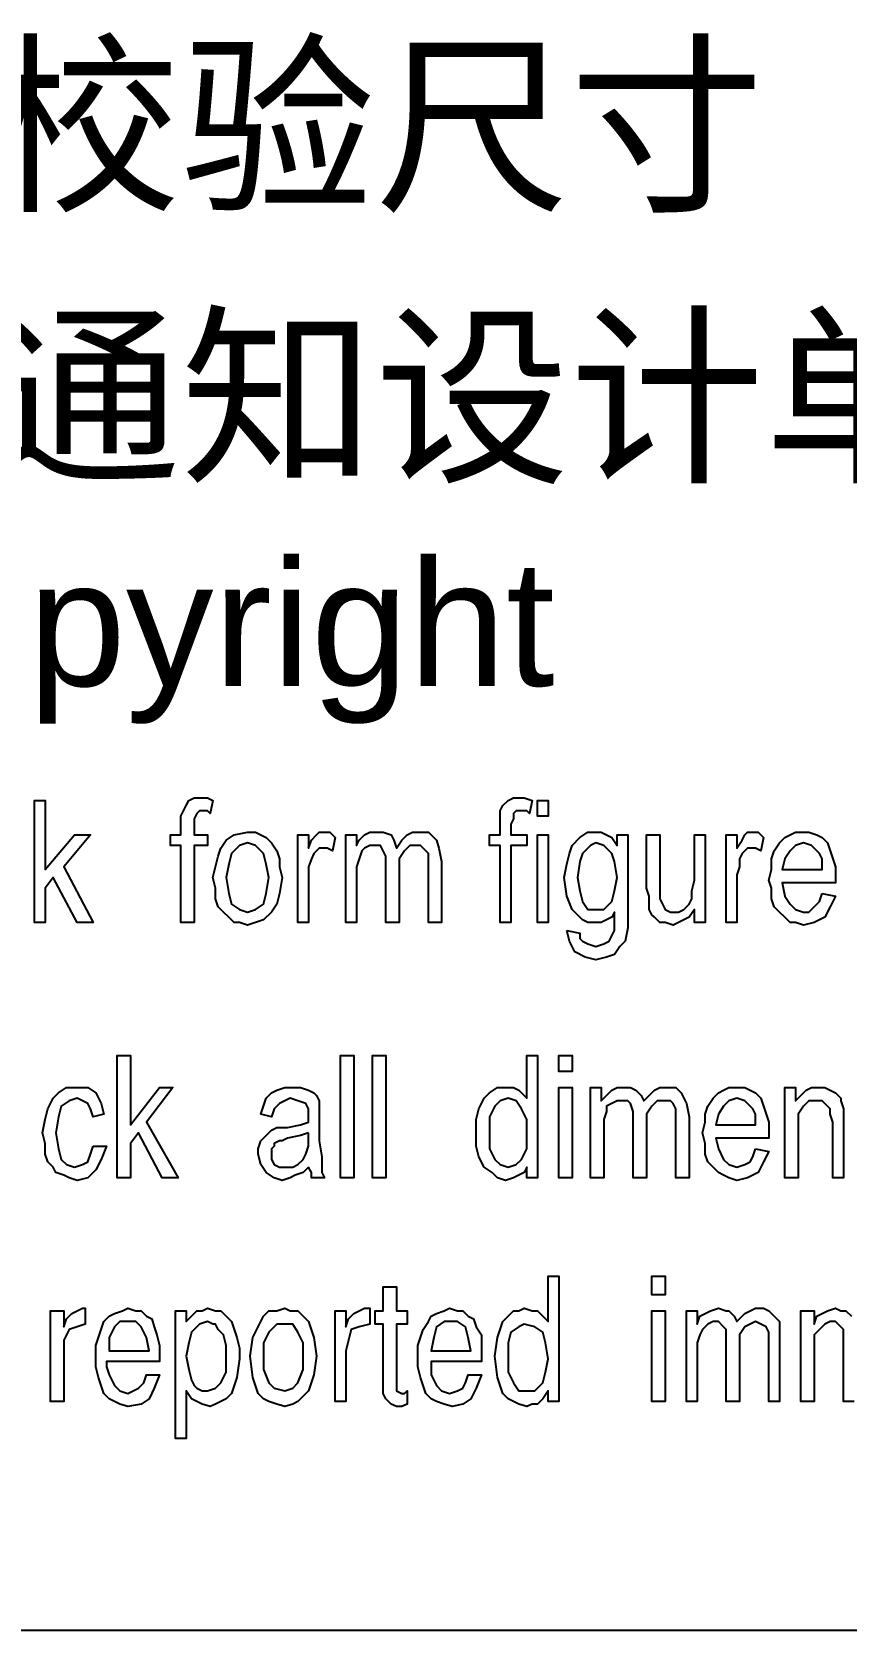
# Model space of a CAD drawing. Extents: x 989821 to 1049221, y -66907 to -24907.
# Drawn here: x 1043507 to 1044671, y -63934 to -61647 of the extents above; entities that cross this region are included whole.
import ezdxf

# ---------------------------------------------------------------- set-up
doc = ezdxf.new("R2010")
doc.units = 0
doc.header["$LTSCALE"] = 1000
doc.header["$MEASUREMENT"] = 0
doc.layers.get('0').update_dxf_attribs({"linetype": 'CONTINUOUS'})
doc.styles.add('WMF-Arial0', font='arial.ttf')
doc.styles.add('WMF-黑体0', font='simhei.ttf')

msp = doc.modelspace()

# ---------------------------------------------------------------- linework, layer by layer
at = {"color": 4}
for points in [[(1043510.6, -62921.4), (1043510.6, -62746.4), (1043525.8, -62746.4), (1043525.8, -62845.3), (1043567.7, -62795.8), (1043590.5, -62795.8), (1043552.4, -62841.5), (1043594.3, -62921.4), (1043571.5, -62921.4), (1043537.2, -62856.7), (1043525.8, -62871.9), (1043525.8, -62921.4), (1043510.6, -62921.4), (1043510.6, -62921.4)], [(1043719.9, -62921.4), (1043719.9, -62811), (1043704.7, -62811), (1043704.7, -62795.8), (1043719.9, -62795.8), (1043719.9, -62780.6), (1043719.9, -62769.2), (1043723.7, -62761.6), (1043727.5, -62754), (1043731.3, -62746.4), (1043738.9, -62742.6), (1043750.3, -62742.6), (1043757.9, -62742.6), (1043765.6, -62746.4), (1043761.7, -62765.4), (1043757.9, -62761.6), (1043750.3, -62761.6), (1043746.5, -62761.6), (1043742.7, -62765.4), (1043738.9, -62773), (1043738.9, -62780.6), (1043738.9, -62795.8), (1043757.9, -62795.8), (1043757.9, -62811), (1043738.9, -62811), (1043738.9, -62921.4), (1043719.9, -62921.4), (1043719.9, -62921.4)], [(1044176.5, -62921.4), (1044176.5, -62811), (1044161.3, -62811), (1044161.3, -62795.8), (1044176.5, -62795.8), (1044176.5, -62780.6), (1044176.5, -62769.2), (1044176.5, -62761.6), (1044180.3, -62754), (1044188, -62746.4), (1044195.6, -62742.6), (1044203.2, -62742.6), (1044210.8, -62742.6), (1044222.2, -62746.4), (1044218.4, -62765.4), (1044214.6, -62761.6), (1044207, -62761.6), (1044199.4, -62761.6), (1044195.6, -62765.4), (1044195.6, -62773), (1044191.8, -62780.6), (1044191.8, -62795.8), (1044214.6, -62795.8), (1044214.6, -62811), (1044191.8, -62811), (1044191.8, -62921.4), (1044176.5, -62921.4), (1044176.5, -62921.4)], [(1044229.8, -62769.2), (1044229.8, -62746.4), (1044245, -62746.4), (1044245, -62769.2), (1044229.8, -62769.2), (1044229.8, -62769.2)], [(1043765.6, -62856.7), (1043769.4, -62841.5), (1043773.2, -62826.3), (1043777, -62814.9), (1043784.6, -62803.4), (1043796, -62795.8), (1043815, -62792), (1043826.4, -62792), (1043834, -62795.8), (1043841.7, -62799.6), (1043849.3, -62807.2), (1043856.9, -62818.7), (1043860.7, -62830.1), (1043860.7, -62841.5), (1043864.5, -62856.7), (1043860.7, -62879.5), (1043856.9, -62894.8), (1043849.3, -62906.2), (1043837.9, -62917.6), (1043826.4, -62921.4), (1043815, -62925.2), (1043803.6, -62921.4), (1043796, -62921.4), (1043788.4, -62913.8), (1043780.8, -62906.2), (1043773.2, -62898.6), (1043769.4, -62887.2), (1043769.4, -62871.9), (1043765.6, -62856.7), (1043765.6, -62856.7)], [(1043887.3, -62921.4), (1043887.3, -62795.8), (1043902.5, -62795.8), (1043902.5, -62814.9), (1043906.4, -62803.4), (1043914, -62795.8), (1043917.8, -62792), (1043921.6, -62792), (1043933, -62792), (1043940.6, -62799.6), (1043936.8, -62818.7), (1043929.2, -62814.9), (1043921.6, -62814.9), (1043917.8, -62814.9), (1043914, -62818.7), (1043910.2, -62822.5), (1043906.4, -62830.1), (1043902.5, -62841.5), (1043902.5, -62852.9), (1043902.5, -62921.4), (1043887.3, -62921.4), (1043887.3, -62921.4)], [(1043955.8, -62921.4), (1043955.8, -62795.8), (1043971, -62795.8), (1043971, -62811), (1043974.9, -62803.4), (1043982.5, -62795.8), (1043990.1, -62792), (1044001.5, -62792), (1044009.1, -62792), (1044020.5, -62795.8), (1044024.3, -62803.4), (1044028.1, -62814.9), (1044035.7, -62803.4), (1044043.3, -62795.8), (1044051, -62792), (1044062.4, -62792), (1044073.8, -62792), (1044085.2, -62803.4), (1044089, -62814.9), (1044092.8, -62833.9), (1044092.8, -62921.4), (1044073.8, -62921.4), (1044073.8, -62841.5), (1044073.8, -62830.1), (1044073.8, -62822.5), (1044070, -62818.7), (1044066.2, -62814.9), (1044062.4, -62811), (1044058.6, -62811), (1044047.2, -62811), (1044039.5, -62818.7), (1044031.9, -62830.1), (1044031.9, -62849.1), (1044031.9, -62921.4), (1044012.9, -62921.4), (1044012.9, -62837.7), (1044012.9, -62826.3), (1044009.1, -62818.7), (1044005.3, -62811), (1043997.7, -62811), (1043990.1, -62811), (1043982.5, -62814.9), (1043978.7, -62818.7), (1043974.9, -62830.1), (1043971, -62841.5), (1043971, -62856.7), (1043971, -62921.4), (1043955.8, -62921.4), (1043955.8, -62921.4)], [(1044271.7, -62932.8), (1044290.7, -62936.6), (1044290.7, -62944.2), (1044294.5, -62948), (1044302.1, -62951.8), (1044313.5, -62955.7), (1044324.9, -62951.8), (1044332.6, -62948), (1044336.4, -62940.4), (1044340.2, -62932.8), (1044340.2, -62921.4), (1044340.2, -62906.2), (1044336.4, -62913.8), (1044328.8, -62917.6), (1044321.1, -62921.4), (1044313.5, -62921.4), (1044302.1, -62921.4), (1044294.5, -62917.6), (1044286.9, -62910), (1044279.3, -62902.4), (1044271.7, -62883.4), (1044267.9, -62856.7), (1044271.7, -62837.7), (1044275.5, -62822.5), (1044279.3, -62811), (1044290.7, -62799.6), (1044302.1, -62792), (1044313.5, -62792), (1044321.1, -62792), (1044328.8, -62795.8), (1044336.4, -62799.6), (1044344, -62811), (1044344, -62795.8), (1044359.2, -62795.8), (1044359.2, -62902.4), (1044359.2, -62929), (1044355.4, -62948), (1044347.8, -62955.7), (1044340.2, -62967.1), (1044328.8, -62970.9), (1044313.5, -62974.7), (1044298.3, -62970.9), (1044283.1, -62963.3), (1044275.5, -62948), (1044271.7, -62932.8), (1044271.7, -62932.8)], [(1044500, -62921.4), (1044500, -62795.8), (1044515.2, -62795.8), (1044515.2, -62814.9), (1044522.8, -62803.4), (1044526.6, -62795.8), (1044530.4, -62792), (1044538.1, -62792), (1044545.7, -62792), (1044553.3, -62799.6), (1044549.5, -62818.7), (1044541.9, -62814.9), (1044538.1, -62814.9), (1044530.4, -62814.9), (1044526.6, -62818.7), (1044522.8, -62822.5), (1044519, -62830.1), (1044519, -62841.5), (1044515.2, -62852.9), (1044515.2, -62921.4), (1044500, -62921.4), (1044500, -62921.4)], [(1044637, -62879.5), (1044656, -62883.4), (1044648.4, -62898.6), (1044640.8, -62913.8), (1044625.6, -62921.4), (1044610.4, -62925.2), (1044598.9, -62921.4), (1044591.3, -62921.4), (1044583.7, -62913.8), (1044576.1, -62906.2), (1044568.5, -62898.6), (1044564.7, -62887.2), (1044564.7, -62871.9), (1044560.9, -62860.5), (1044564.7, -62845.3), (1044564.7, -62830.1), (1044568.5, -62818.7), (1044576.1, -62807.2), (1044583.7, -62799.6), (1044591.3, -62795.8), (1044598.9, -62792), (1044610.4, -62792), (1044618, -62792), (1044629.4, -62795.8), (1044637, -62799.6), (1044644.6, -62807.2), (1044648.4, -62818.7), (1044652.2, -62830.1), (1044656, -62841.5), (1044656, -62856.7), (1044656, -62860.5), (1044656, -62864.3), (1044579.9, -62864.3), (1044583.7, -62883.4), (1044591.3, -62894.8), (1044598.9, -62902.4), (1044610.4, -62906.2), (1044618, -62906.2), (1044625.6, -62898.6), (1044633.2, -62891), (1044637, -62879.5), (1044637, -62879.5)], [(1043784.6, -62856.7), (1043788.4, -62879.5), (1043792.2, -62894.8), (1043803.6, -62902.4), (1043815, -62906.2), (1043826.4, -62902.4), (1043837.9, -62894.8), (1043841.7, -62879.5), (1043845.5, -62856.7), (1043841.7, -62837.7), (1043837.9, -62822.5), (1043826.4, -62811), (1043815, -62807.2), (1043803.6, -62811), (1043792.2, -62822.5), (1043788.4, -62837.7), (1043784.6, -62856.7), (1043784.6, -62856.7)], [(1044229.8, -62921.4), (1044229.8, -62795.8), (1044245, -62795.8), (1044245, -62921.4), (1044229.8, -62921.4), (1044229.8, -62921.4)], [(1044286.9, -62856.7), (1044290.7, -62875.7), (1044294.5, -62891), (1044302.1, -62902.4), (1044313.5, -62902.4), (1044324.9, -62902.4), (1044336.4, -62891), (1044340.2, -62875.7), (1044344, -62856.7), (1044340.2, -62833.9), (1044336.4, -62822.5), (1044324.9, -62811), (1044313.5, -62807.2), (1044305.9, -62811), (1044294.5, -62822.5), (1044290.7, -62833.9), (1044286.9, -62856.7), (1044286.9, -62856.7)], [(1044454.3, -62921.4), (1044454.3, -62902.4), (1044446.7, -62913.8), (1044439.1, -62917.6), (1044431.5, -62921.4), (1044423.9, -62925.2), (1044412.5, -62921.4), (1044404.9, -62921.4), (1044397.3, -62913.8), (1044393.4, -62910), (1044389.6, -62902.4), (1044389.6, -62894.8), (1044389.6, -62883.4), (1044385.8, -62871.9), (1044385.8, -62795.8), (1044404.9, -62795.8), (1044404.9, -62864.3), (1044404.9, -62879.5), (1044404.9, -62887.2), (1044408.7, -62894.8), (1044412.5, -62902.4), (1044420.1, -62906.2), (1044427.7, -62906.2), (1044431.5, -62906.2), (1044439.1, -62902.4), (1044446.7, -62894.8), (1044450.5, -62887.2), (1044450.5, -62875.7), (1044454.3, -62860.5), (1044454.3, -62795.8), (1044469.6, -62795.8), (1044469.6, -62921.4), (1044454.3, -62921.4), (1044454.3, -62921.4)], [(1044579.9, -62845.3), (1044637, -62845.3), (1044637, -62830.1), (1044633.2, -62822.5), (1044621.8, -62811), (1044610.4, -62807.2), (1044598.9, -62811), (1044591.3, -62818.7), (1044583.7, -62830.1), (1044579.9, -62845.3), (1044579.9, -62845.3)], [(1043628.6, -63286.7), (1043628.6, -63111.7), (1043647.6, -63111.7), (1043647.6, -63210.6), (1043689.4, -63157.3), (1043708.5, -63157.3), (1043670.4, -63206.8), (1043716.1, -63286.7), (1043693.2, -63286.7), (1043659, -63222), (1043647.6, -63237.3), (1043647.6, -63286.7), (1043628.6, -63286.7), (1043628.6, -63286.7)], [(1043948.2, -63286.7), (1043948.2, -63111.7), (1043967.2, -63111.7), (1043967.2, -63286.7), (1043948.2, -63286.7), (1043948.2, -63286.7)], [(1043993.9, -63286.7), (1043993.9, -63111.7), (1044012.9, -63111.7), (1044012.9, -63286.7), (1043993.9, -63286.7), (1043993.9, -63286.7)], [(1044214.6, -63286.7), (1044214.6, -63271.5), (1044210.8, -63279.1), (1044203.2, -63282.9), (1044195.6, -63286.7), (1044184.1, -63290.5), (1044172.7, -63286.7), (1044165.1, -63279.1), (1044153.7, -63271.5), (1044146.1, -63256.3), (1044142.3, -63241.1), (1044142.3, -63222), (1044142.3, -63203), (1044146.1, -63187.8), (1044153.7, -63172.6), (1044161.3, -63165), (1044172.7, -63157.3), (1044184.1, -63157.3), (1044195.6, -63157.3), (1044203.2, -63161.1), (1044207, -63165), (1044214.6, -63172.6), (1044214.6, -63111.7), (1044229.8, -63111.7), (1044229.8, -63286.7), (1044214.6, -63286.7), (1044214.6, -63286.7)], [(1044260.3, -63134.5), (1044260.3, -63111.7), (1044279.3, -63111.7), (1044279.3, -63134.5), (1044260.3, -63134.5), (1044260.3, -63134.5)], [(1043594.3, -63241.1), (1043613.3, -63241.1), (1043605.7, -63260.1), (1043598.1, -63275.3), (1043586.7, -63286.7), (1043571.5, -63290.5), (1043560.1, -63286.7), (1043552.4, -63282.9), (1043541, -63279.1), (1043537.2, -63271.5), (1043529.6, -63263.9), (1043525.8, -63252.5), (1043525.8, -63237.3), (1043522, -63222), (1043525.8, -63203), (1043529.6, -63187.8), (1043537.2, -63172.6), (1043544.8, -63165), (1043556.3, -63157.3), (1043571.5, -63157.3), (1043586.7, -63157.3), (1043598.1, -63165), (1043605.7, -63180.2), (1043609.5, -63195.4), (1043594.3, -63199.2), (1043590.5, -63187.8), (1043586.7, -63180.2), (1043579.1, -63176.4), (1043571.5, -63172.6), (1043560.1, -63176.4), (1043548.6, -63184), (1043544.8, -63199.2), (1043541, -63222), (1043544.8, -63244.9), (1043548.6, -63260.1), (1043556.3, -63267.7), (1043567.7, -63271.5), (1043579.1, -63267.7), (1043586.7, -63263.9), (1043590.5, -63252.5), (1043594.3, -63241.1), (1043594.3, -63241.1)], [(1043902.5, -63271.5), (1043894.9, -63279.1), (1043883.5, -63282.9), (1043875.9, -63286.7), (1043864.5, -63290.5), (1043853.1, -63286.7), (1043841.7, -63279.1), (1043834, -63267.7), (1043830.2, -63252.5), (1043830.2, -63244.9), (1043834, -63233.5), (1043837.9, -63229.6), (1043845.5, -63222), (1043849.3, -63218.2), (1043856.9, -63214.4), (1043860.7, -63214.4), (1043872.1, -63214.4), (1043891.1, -63210.6), (1043902.5, -63206.8), (1043902.5, -63203), (1043902.5, -63199.2), (1043902.5, -63187.8), (1043898.7, -63180.2), (1043887.3, -63176.4), (1043875.9, -63172.6), (1043868.3, -63176.4), (1043860.7, -63180.2), (1043853.1, -63187.8), (1043849.3, -63199.2), (1043834, -63195.4), (1043837.9, -63184), (1043841.7, -63172.6), (1043849.3, -63165), (1043856.9, -63161.1), (1043868.3, -63157.3), (1043879.7, -63157.3), (1043891.1, -63157.3), (1043902.5, -63161.1), (1043910.2, -63165), (1043914, -63168.8), (1043917.8, -63176.4), (1043917.8, -63184), (1043917.8, -63191.6), (1043917.8, -63203), (1043917.8, -63233.5), (1043921.6, -63256.3), (1043921.6, -63271.5), (1043921.6, -63279.1), (1043925.4, -63286.7), (1043906.4, -63286.7), (1043906.4, -63279.1), (1043902.5, -63271.5), (1043902.5, -63271.5)], [(1044260.3, -63286.7), (1044260.3, -63157.3), (1044279.3, -63157.3), (1044279.3, -63286.7), (1044260.3, -63286.7), (1044260.3, -63286.7)], [(1044305.9, -63286.7), (1044305.9, -63157.3), (1044321.1, -63157.3), (1044321.1, -63176.4), (1044328.8, -63168.8), (1044336.4, -63161.1), (1044344, -63157.3), (1044351.6, -63157.3), (1044363, -63157.3), (1044370.6, -63161.1), (1044378.2, -63168.8), (1044382, -63176.4), (1044389.6, -63168.8), (1044397.3, -63161.1), (1044404.9, -63157.3), (1044412.5, -63157.3), (1044427.7, -63157.3), (1044435.3, -63165), (1044442.9, -63180.2), (1044446.7, -63199.2), (1044446.7, -63286.7), (1044427.7, -63286.7), (1044427.7, -63206.8), (1044427.7, -63195.4), (1044427.7, -63187.8), (1044423.9, -63180.2), (1044420.1, -63176.4), (1044416.3, -63176.4), (1044408.7, -63176.4), (1044401.1, -63176.4), (1044393.4, -63184), (1044385.8, -63195.4), (1044385.8, -63210.6), (1044385.8, -63286.7), (1044366.8, -63286.7), (1044366.8, -63203), (1044366.8, -63191.6), (1044363, -63180.2), (1044359.2, -63176.4), (1044347.8, -63176.4), (1044344, -63176.4), (1044336.4, -63180.2), (1044328.8, -63184), (1044328.8, -63191.6), (1044324.9, -63203), (1044324.9, -63218.2), (1044324.9, -63286.7), (1044305.9, -63286.7), (1044305.9, -63286.7)], [(1044541.9, -63244.9), (1044560.9, -63248.7), (1044553.3, -63263.9), (1044545.7, -63279.1), (1044530.4, -63286.7), (1044515.2, -63290.5), (1044503.8, -63286.7), (1044496.2, -63282.9), (1044488.6, -63279.1), (1044481, -63271.5), (1044473.4, -63263.9), (1044469.6, -63252.5), (1044469.6, -63237.3), (1044465.8, -63222), (1044469.6, -63206.8), (1044469.6, -63195.4), (1044473.4, -63184), (1044481, -63172.6), (1044488.6, -63165), (1044496.2, -63161.1), (1044503.8, -63157.3), (1044515.2, -63157.3), (1044526.6, -63157.3), (1044534.2, -63161.1), (1044541.9, -63165), (1044549.5, -63172.6), (1044553.3, -63184), (1044557.1, -63195.4), (1044560.9, -63206.8), (1044560.9, -63222), (1044560.9, -63225.8), (1044560.9, -63229.6), (1044484.8, -63229.6), (1044488.6, -63244.9), (1044496.2, -63260.1), (1044503.8, -63267.7), (1044515.2, -63271.5), (1044526.6, -63267.7), (1044534.2, -63263.9), (1044538.1, -63256.3), (1044541.9, -63244.9), (1044541.9, -63244.9)], [(1044583.7, -63286.7), (1044583.7, -63157.3), (1044598.9, -63157.3), (1044598.9, -63176.4), (1044606.6, -63168.8), (1044614.2, -63161.1), (1044621.8, -63157.3), (1044633.2, -63157.3), (1044640.8, -63157.3), (1044648.4, -63161.1), (1044656, -63165), (1044663.6, -63172.6), (1044663.6, -63176.4), (1044667.4, -63187.8), (1044667.4, -63195.4), (1044667.4, -63206.8), (1044667.4, -63286.7), (1044652.2, -63286.7), (1044652.2, -63206.8), (1044648.4, -63195.4), (1044648.4, -63187.8), (1044644.6, -63184), (1044640.8, -63180.2), (1044637, -63176.4), (1044629.4, -63176.4), (1044618, -63176.4), (1044610.4, -63184), (1044602.7, -63195.4), (1044602.7, -63218.2), (1044602.7, -63286.7), (1044583.7, -63286.7), (1044583.7, -63286.7)], [(1044161.3, -63222), (1044161.3, -63244.9), (1044168.9, -63260.1), (1044176.5, -63267.7), (1044188, -63271.5), (1044199.4, -63267.7), (1044207, -63260.1), (1044214.6, -63244.9), (1044214.6, -63225.8), (1044214.6, -63203), (1044207, -63187.8), (1044199.4, -63176.4), (1044188, -63172.6), (1044176.5, -63176.4), (1044168.9, -63184), (1044161.3, -63199.2), (1044161.3, -63222), (1044161.3, -63222)], [(1044484.8, -63210.6), (1044541.9, -63210.6), (1044541.9, -63195.4), (1044538.1, -63187.8), (1044526.6, -63176.4), (1044515.2, -63172.6), (1044503.8, -63176.4), (1044496.2, -63184), (1044488.6, -63195.4), (1044484.8, -63210.6), (1044484.8, -63210.6)], [(1043902.5, -63222), (1043891.1, -63225.8), (1043872.1, -63229.6), (1043864.5, -63233.5), (1043860.7, -63233.5), (1043853.1, -63237.3), (1043853.1, -63241.1), (1043849.3, -63244.9), (1043849.3, -63252.5), (1043849.3, -63260.1), (1043853.1, -63267.7), (1043860.7, -63271.5), (1043868.3, -63271.5), (1043879.7, -63271.5), (1043887.3, -63267.7), (1043894.9, -63260.1), (1043898.7, -63252.5), (1043902.5, -63241.1), (1043902.5, -63229.6), (1043902.5, -63222), (1043902.5, -63222)], [(1044260.3, -63606.4), (1044245, -63606.4), (1044245, -63591.2), (1044237.4, -63602.6), (1044229.8, -63610.2), (1044222.2, -63610.2), (1044214.6, -63614), (1044203.2, -63610.2), (1044195.6, -63606.4), (1044188, -63602.6), (1044180.3, -63595), (1044172.7, -63572.1), (1044168.9, -63541.7), (1044172.7, -63515.1), (1044180.3, -63492.2), (1044188, -63484.6), (1044195.6, -63477), (1044203.2, -63477), (1044210.8, -63473.2), (1044222.2, -63477), (1044229.8, -63477), (1044237.4, -63484.6), (1044245, -63492.2), (1044245, -63427.5), (1044260.3, -63427.5), (1044260.3, -63606.4), (1044260.3, -63606.4)], [(1044412.5, -63454.2), (1044393.4, -63454.2), (1044393.4, -63427.5), (1044412.5, -63427.5), (1044412.5, -63454.2), (1044412.5, -63454.2)], [(1044043.3, -63610.2), (1044035.7, -63614), (1044028.1, -63614), (1044020.5, -63610.2), (1044016.7, -63606.4), (1044012.9, -63602.6), (1044009.1, -63595), (1044009.1, -63496), (1043997.7, -63496), (1043997.7, -63477), (1044009.1, -63477), (1044009.1, -63442.7), (1044028.1, -63442.7), (1044028.1, -63477), (1044043.3, -63477), (1044043.3, -63496), (1044028.1, -63496), (1044028.1, -63587.4), (1044028.1, -63591.2), (1044035.7, -63595), (1044039.5, -63595), (1044043.3, -63591.2), (1044043.3, -63610.2), (1044043.3, -63610.2)], [(1043582.9, -63496), (1043571.5, -63499.8), (1043560.1, -63503.6), (1043552.4, -63518.9), (1043552.4, -63534.1), (1043552.4, -63606.4), (1043533.4, -63606.4), (1043533.4, -63477), (1043552.4, -63477), (1043552.4, -63499.8), (1043556.3, -63488.4), (1043563.9, -63480.8), (1043571.5, -63477), (1043579.1, -63473.2), (1043582.9, -63473.2), (1043582.9, -63473.2), (1043582.9, -63496), (1043582.9, -63496)], [(1043689.4, -63541.7), (1043689.4, -63545.5), (1043689.4, -63549.3), (1043613.3, -63549.3), (1043613.3, -63553.1), (1043613.3, -63556.9), (1043617.1, -63568.3), (1043624.8, -63583.5), (1043632.4, -63591.2), (1043643.8, -63595), (1043651.4, -63591.2), (1043659, -63587.4), (1043666.6, -63579.7), (1043670.4, -63568.3), (1043689.4, -63568.3), (1043681.8, -63587.4), (1043674.2, -63602.6), (1043662.8, -63610.2), (1043643.8, -63614), (1043632.4, -63610.2), (1043624.8, -63606.4), (1043617.1, -63602.6), (1043609.5, -63595), (1043605.7, -63583.5), (1043601.9, -63572.1), (1043598.1, -63556.9), (1043598.1, -63541.7), (1043598.1, -63526.5), (1043601.9, -63515.1), (1043605.7, -63503.6), (1043609.5, -63492.2), (1043617.1, -63484.6), (1043624.8, -63480.8), (1043636.2, -63477), (1043643.8, -63473.2), (1043655.2, -63477), (1043662.8, -63477), (1043670.4, -63484.6), (1043678, -63488.4), (1043681.8, -63499.8), (1043685.6, -63511.2), (1043689.4, -63526.5), (1043689.4, -63541.7), (1043689.4, -63541.7)], [(1043803.6, -63545.5), (1043799.8, -63572.1), (1043792.2, -63595), (1043784.6, -63602.6), (1043777, -63606.4), (1043769.4, -63610.2), (1043761.7, -63614), (1043750.3, -63610.2), (1043742.7, -63606.4), (1043735.1, -63602.6), (1043727.5, -63591.2), (1043727.5, -63659.7), (1043712.3, -63659.7), (1043712.3, -63477), (1043727.5, -63477), (1043727.5, -63492.2), (1043735.1, -63484.6), (1043742.7, -63477), (1043750.3, -63477), (1043757.9, -63473.2), (1043769.4, -63477), (1043777, -63477), (1043784.6, -63484.6), (1043792.2, -63492.2), (1043796, -63503.6), (1043799.8, -63515.1), (1043803.6, -63530.3), (1043803.6, -63545.5), (1043803.6, -63545.5)], [(1043914, -63541.7), (1043910.2, -63568.3), (1043902.5, -63591.2), (1043894.9, -63598.8), (1043887.3, -63606.4), (1043879.7, -63610.2), (1043868.3, -63614), (1043856.9, -63610.2), (1043845.5, -63606.4), (1043837.9, -63602.6), (1043830.2, -63595), (1043822.6, -63572.1), (1043818.8, -63541.7), (1043822.6, -63515.1), (1043834, -63492.2), (1043837.9, -63484.6), (1043845.5, -63477), (1043856.9, -63477), (1043868.3, -63473.2), (1043875.9, -63477), (1043887.3, -63477), (1043894.9, -63484.6), (1043902.5, -63492.2), (1043910.2, -63515.1), (1043914, -63541.7), (1043914, -63541.7)], [(1043990.1, -63496), (1043974.9, -63499.8), (1043963.4, -63503.6), (1043959.6, -63518.9), (1043955.8, -63534.1), (1043955.8, -63606.4), (1043940.6, -63606.4), (1043940.6, -63477), (1043955.8, -63477), (1043955.8, -63499.8), (1043959.6, -63488.4), (1043967.2, -63480.8), (1043974.9, -63477), (1043982.5, -63473.2), (1043986.3, -63473.2), (1043990.1, -63473.2), (1043990.1, -63496), (1043990.1, -63496)], [(1044149.9, -63541.7), (1044149.9, -63545.5), (1044149.9, -63549.3), (1044077.6, -63549.3), (1044077.6, -63553.1), (1044077.6, -63556.9), (1044077.6, -63568.3), (1044085.2, -63583.5), (1044092.8, -63591.2), (1044104.2, -63595), (1044115.7, -63591.2), (1044123.3, -63587.4), (1044127.1, -63579.7), (1044130.9, -63568.3), (1044149.9, -63568.3), (1044142.3, -63587.4), (1044134.7, -63602.6), (1044123.3, -63610.2), (1044108, -63614), (1044096.6, -63610.2), (1044085.2, -63606.4), (1044077.6, -63602.6), (1044070, -63595), (1044066.2, -63583.5), (1044062.4, -63572.1), (1044058.6, -63556.9), (1044058.6, -63541.7), (1044058.6, -63526.5), (1044062.4, -63515.1), (1044066.2, -63503.6), (1044073.8, -63492.2), (1044077.6, -63484.6), (1044085.2, -63480.8), (1044096.6, -63477), (1044104.2, -63473.2), (1044115.7, -63477), (1044123.3, -63477), (1044130.9, -63484.6), (1044138.5, -63488.4), (1044142.3, -63499.8), (1044149.9, -63511.2), (1044149.9, -63526.5), (1044149.9, -63541.7), (1044149.9, -63541.7)], [(1044412.5, -63606.4), (1044393.4, -63606.4), (1044393.4, -63477), (1044412.5, -63477), (1044412.5, -63606.4), (1044412.5, -63606.4)], [(1044576.1, -63606.4), (1044560.9, -63606.4), (1044560.9, -63515.1), (1044560.9, -63507.4), (1044557.1, -63499.8), (1044549.5, -63496), (1044541.9, -63492.2), (1044534.2, -63496), (1044526.6, -63499.8), (1044519, -63511.2), (1044519, -63522.7), (1044519, -63606.4), (1044500, -63606.4), (1044500, -63511.2), (1044500, -63503.6), (1044496.2, -63499.8), (1044488.6, -63492.2), (1044481, -63492.2), (1044473.4, -63496), (1044465.8, -63503.6), (1044461.9, -63511.2), (1044458.1, -63522.7), (1044458.1, -63606.4), (1044442.9, -63606.4), (1044442.9, -63477), (1044458.1, -63477), (1044458.1, -63496), (1044461.9, -63484.6), (1044469.6, -63480.8), (1044477.2, -63477), (1044488.6, -63473.2), (1044500, -63477), (1044503.8, -63477), (1044511.4, -63484.6), (1044515.2, -63492.2), (1044526.6, -63480.8), (1044534.2, -63477), (1044541.9, -63473.2), (1044553.3, -63473.2), (1044560.9, -63477), (1044568.5, -63484.6), (1044576.1, -63492.2), (1044576.1, -63503.6), (1044576.1, -63606.4), (1044576.1, -63606.4)], [(1044682.7, -63606.4), (1044667.4, -63606.4), (1044667.4, -63511.2), (1044667.4, -63503.6), (1044663.6, -63499.8), (1044656, -63492.2), (1044648.4, -63492.2), (1044640.8, -63496), (1044633.2, -63503.6), (1044625.6, -63511.2), (1044625.6, -63522.7), (1044625.6, -63606.4), (1044606.6, -63606.4), (1044606.6, -63477), (1044625.6, -63477), (1044625.6, -63496), (1044629.4, -63484.6), (1044637, -63480.8), (1044644.6, -63477), (1044656, -63473.2), (1044663.6, -63477), (1044671.2, -63477), (1044678.9, -63484.6)], [(1043674.2, -63534.1), (1043670.4, -63515.1), (1043662.8, -63499.8), (1043655.2, -63492.2), (1043643.8, -63492.2), (1043632.4, -63492.2), (1043624.8, -63499.8), (1043617.1, -63515.1), (1043617.1, -63534.1), (1043674.2, -63534.1), (1043674.2, -63534.1)], [(1043784.6, -63545.5), (1043784.6, -63526.5), (1043780.8, -63511.2), (1043773.2, -63503.6), (1043769.4, -63496), (1043765.6, -63496), (1043757.9, -63492.2), (1043746.5, -63496), (1043735.1, -63507.4), (1043731.3, -63522.7), (1043727.5, -63541.7), (1043731.3, -63560.7), (1043735.1, -63575.9), (1043738.9, -63583.5), (1043742.7, -63587.4), (1043750.3, -63591.2), (1043757.9, -63591.2), (1043769.4, -63587.4), (1043777, -63579.7), (1043784.6, -63564.5), (1043784.6, -63545.5), (1043784.6, -63545.5)], [(1043894.9, -63541.7), (1043894.9, -63522.7), (1043887.3, -63507.4), (1043879.7, -63496), (1043868.3, -63496), (1043856.9, -63496), (1043845.5, -63507.4), (1043837.9, -63522.7), (1043837.9, -63541.7), (1043837.9, -63560.7), (1043845.5, -63579.7), (1043853.1, -63587.4), (1043868.3, -63591.2), (1043879.7, -63587.4), (1043887.3, -63579.7), (1043894.9, -63560.7), (1043894.9, -63541.7), (1043894.9, -63541.7)], [(1044134.7, -63534.1), (1044130.9, -63515.1), (1044127.1, -63499.8), (1044115.7, -63492.2), (1044108, -63492.2), (1044096.6, -63492.2), (1044085.2, -63499.8), (1044081.4, -63515.1), (1044077.6, -63534.1), (1044134.7, -63534.1), (1044134.7, -63534.1)], [(1044245, -63545.5), (1044241.2, -63522.7), (1044237.4, -63507.4), (1044226, -63499.8), (1044210.8, -63496), (1044203.2, -63499.8), (1044191.8, -63507.4), (1044188, -63522.7), (1044188, -63541.7), (1044188, -63564.5), (1044195.6, -63579.7), (1044203.2, -63591.2), (1044214.6, -63591.2), (1044226, -63591.2), (1044237.4, -63579.7), (1044241.2, -63564.5), (1044245, -63545.5), (1044245, -63545.5)], [(1041330.1, -63933.6), (1048027.6, -63933.6)]]:
    msp.add_lwpolyline(points, dxfattribs=at)

# ---------------------------------------------------------------- texts
for s, height, style, p in [('施工单位须现场校验尺寸', 203.971, 'WMF-黑体0', (1041493.7, -61882.5)), ('如有不符须立即通知设计单位', 203.971, 'WMF-黑体0', (1041493.7, -62270.7)), ('This drawing is copyright', 179.616, 'WMF-Arial0', (1041493.7, -62582.7))]:
    msp.add_text(s, height=height, dxfattribs=dict(at, style=style)).set_placement(p)

doc.saveas('drawing.dxf')
